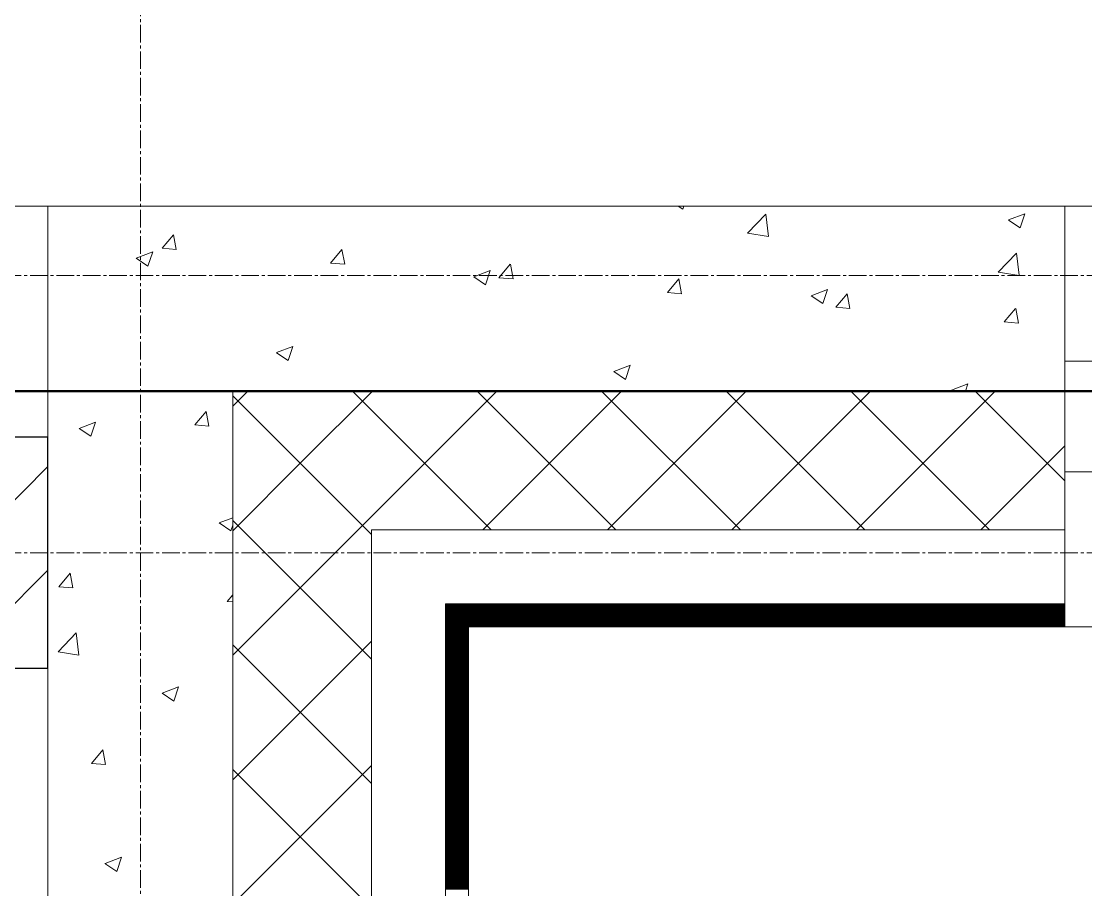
# Model space of a CAD drawing. Header units: millimetres. Extents: x -231292 to 573618, y -153144 to 564035.
# Drawn here: x 28855 to 30006, y -94310 to -93370 of the extents above; entities that cross this region are included whole.
import ezdxf

# ---------------------------------------------------------------- set-up
doc = ezdxf.new("R2010")
doc.units = ezdxf.units.MM
doc.linetypes.add('CENTER2', pattern=[28.575, 19.05, -3.175, 3.175, -3.175])
doc.layers.get('0').update_dxf_attribs({"color": 250})
for name, color, linetype, lineweight in [('A-Wall_Материал_Газоблок_Контур', 250, 'Continuous', 0), ('АР_Окна', 250, 'Continuous', 5), ('АР_Стены ЖБ', 250, 'Continuous', 35), ('АР_Стены ПЕНОблок', 250, 'Continuous', 20), ('АР_Тонкая', 250, 'Continuous', 5), ('АР_Утеплитель', 250, 'Continuous', 0), ('АР_Штриховка', 250, 'Continuous', 0), ('РД_Оси_100', 250, 'Continuous', 0)]:
    doc.layers.add(name, color=color, linetype=linetype, lineweight=lineweight)
doc.layers.add('КР_Балки-0.5', color=60, linetype='Continuous', lineweight=50, plot=False)

# ---------------------------------------------------------------- blocks, each defined once
blk = doc.blocks.new('оси_рен')
at = {"layer": 'РД_Оси_100', "color": 251, "linetype": 'CENTER2', "true_color": 0x636466}
blk.add_line((1215752.916, 135558.25), (1215752.916, 223268.25), dxfattribs=at)
for points in [[(1241712.916, 191113.25), (1190197.958, 191113.25), (1189697.958, 191263.25)], [(1241712.916, 190813.25), (1190197.958, 190813.25), (1189697.958, 190663.25)]]:
    blk.add_lwpolyline(points, dxfattribs=at)

msp = doc.modelspace()

# ---------------------------------------------------------------- linework, layer by layer
at = {"layer": 'A-Wall_Материал_Газоблок_Контур', "color": 18, "linetype": 'Continuous', "lineweight": 0, "true_color": 0x000000}
for p, q in [((32383.458, -93570.283), (29983.458, -93570.283)), ((29983.458, -94025.283), (32383.458, -94025.283))]:
    msp.add_line(p, q, dxfattribs=at)
at = {"layer": 'АР_Окна', "color": 18, "linetype": 'Continuous', "lineweight": 5, "true_color": 0x000000}
for p, q in [((32383.458, -93570.283), (29983.458, -93570.283)), ((29983.458, -93857.783), (29983.458, -93737.783)), ((29983.458, -93737.783), (30033.458, -93737.783)), ((30033.458, -93857.783), (29983.458, -93857.783)), ((32383.458, -94025.283), (29983.458, -94025.283))]:
    msp.add_line(p, q, dxfattribs=at)
at = {"layer": 'АР_Стены ЖБ', "color": 18, "linetype": 'Continuous', "lineweight": 30, "true_color": 0x000000}
for p, q in [((28883.458, -93820.283), (25203.458, -93820.283)), ((28883.458, -94070.283), (28883.458, -93820.283)), ((28883.458, -94070.283), (25203.458, -94070.283))]:
    msp.add_line(p, q, dxfattribs=at)
at = {"layer": 'АР_Стены ПЕНОблок', "color": 18, "linetype": 'Continuous', "lineweight": 20, "true_color": 0x000000}
for p, q in [((28883.458, -93570.283), (27383.458, -93570.283)), ((28883.458, -93570.283), (28883.458, -95245.283)), ((28883.458, -93770.283), (28883.458, -93570.283)), ((29983.458, -93570.283), (28883.458, -93570.283)), ((29983.458, -93770.283), (29983.458, -93570.283)), ((27383.458, -93770.283), (28883.458, -93770.283)), ((29083.458, -95245.283), (29083.458, -93770.283)), ((29083.458, -93770.283), (29983.458, -93770.283))]:
    msp.add_line(p, q, dxfattribs=at)
at = {"layer": 'АР_Тонкая', "color": 18, "linetype": 'Continuous', "lineweight": 5, "true_color": 0x000000}
for p, q in [((29233.458, -93920.283), (29233.458, -95245.283)), ((29983.458, -93920.283), (29233.458, -93920.283)), ((29983.458, -94000.283), (29983.458, -93920.283)), ((29313.458, -95245.283), (29313.458, -94000.283)), ((29313.458, -94000.283), (29313.458, -95245.283)), ((29313.458, -94000.283), (29983.458, -94000.283)), ((29983.458, -94000.283), (29313.458, -94000.283)), ((29983.458, -94025.283), (29983.458, -94000.283)), ((29338.458, -95245.283), (29338.458, -94025.283)), ((29338.458, -94025.283), (29983.458, -94025.283))]:
    msp.add_line(p, q, dxfattribs=at)
at = {"layer": 'АР_Утеплитель', "color": 18, "linetype": 'Continuous', "lineweight": 0, "true_color": 0x000000}
for p, q in [((29083.458, -93770.283), (29083.458, -95245.283)), ((29983.458, -93770.283), (29083.458, -93770.283)), ((29983.458, -93920.283), (29983.458, -93770.283)), ((29233.458, -95245.283), (29233.458, -93920.283)), ((29233.458, -93920.283), (29983.458, -93920.283))]:
    msp.add_line(p, q, dxfattribs=at)
at = {"layer": 'АР_Штриховка', "color": 18, "linetype": 'Continuous', "lineweight": 0, "true_color": 0x000000}
for p, q in [((29565.335, -93570.283), (29570.048, -93573.462)), ((29570.053, -93573.464), (29571.121, -93570.283)), ((29640.243, -93599.536), (29660.027, -93578.917)), ((29662.862, -93603.036), (29660.056, -93578.914)), ((29922.468, -93585.229), (29940.253, -93578.402)), ((29935.084, -93593.806), (29940.234, -93578.457)), ((29922.444, -93585.282), (29935.079, -93593.804)), ((29006.969, -93615.819), (29019.215, -93601.225)), ((29022.258, -93617.129), (29019.321, -93601.207)), ((29640.264, -93599.581), (29662.854, -93603.085)), ((28978.99, -93626.467), (28996.775, -93619.64)), ((28991.606, -93635.044), (28996.756, -93619.695)), ((29006.969, -93615.82), (29022.151, -93617.148)), ((29189.154, -93631.758), (29201.399, -93617.164)), ((29204.442, -93633.068), (29201.505, -93617.146)), ((29911.322, -93641.578), (29931.106, -93620.959)), ((29933.941, -93645.078), (29931.135, -93620.956)), ((28978.966, -93626.52), (28991.601, -93635.042)), ((29189.154, -93631.759), (29204.336, -93633.087)), ((29371.339, -93647.697), (29383.584, -93633.104)), ((29386.626, -93649.007), (29383.689, -93633.086)), ((29343.997, -93646.862), (29356.631, -93655.385)), ((29344.021, -93646.809), (29361.806, -93639.982)), ((29356.637, -93655.386), (29361.787, -93640.037)), ((29371.339, -93647.698), (29386.521, -93649.026)), ((29553.523, -93663.636), (29565.769, -93649.043)), ((29568.81, -93664.946), (29565.873, -93649.025)), ((29911.343, -93641.623), (29933.933, -93645.127)), ((29709.052, -93667.152), (29726.837, -93660.325)), ((29721.668, -93675.729), (29726.818, -93660.38)), ((29553.523, -93663.637), (29568.705, -93664.965)), ((29709.028, -93667.205), (29721.662, -93675.727)), ((29735.708, -93679.575), (29747.953, -93664.982)), ((29750.995, -93680.885), (29748.058, -93664.964)), ((29735.708, -93679.576), (29750.89, -93680.905)), ((29917.893, -93695.514), (29930.138, -93680.921)), ((29933.179, -93696.824), (29930.242, -93680.903)), ((29917.893, -93695.515), (29933.075, -93696.844)), ((29130.58, -93728.785), (29143.215, -93737.307)), ((29130.604, -93728.732), (29148.389, -93721.905)), ((29143.221, -93737.309), (29148.371, -93721.96)), ((29495.611, -93749.128), (29508.246, -93757.65)), ((29495.635, -93749.075), (29513.42, -93742.248)), ((29508.251, -93757.652), (29513.402, -93742.303)), ((29860.666, -93769.417), (29878.451, -93762.59)), ((29875.87, -93770.283), (29878.432, -93762.645)), ((29233.458, -93925.451), (29083.458, -93775.451)), ((29091.618, -93778.443), (29099.779, -93770.283)), ((29158.97, -93845.795), (29234.483, -93770.283)), ((29362.994, -93920.283), (29212.994, -93770.283)), ((29226.322, -93913.147), (29369.187, -93770.283)), ((29497.697, -93920.283), (29347.697, -93770.283)), ((29353.89, -93920.283), (29503.89, -93770.283)), ((29632.401, -93920.283), (29482.401, -93770.283)), ((29488.594, -93920.283), (29638.594, -93770.283)), ((29767.105, -93920.283), (29617.105, -93770.283)), ((29623.298, -93920.283), (29773.298, -93770.283)), ((29901.809, -93920.283), (29751.809, -93770.283)), ((29758.002, -93920.283), (29908.002, -93770.283)), ((29860.642, -93769.47), (29861.847, -93770.283)), ((29983.458, -93867.228), (29886.513, -93770.283)), ((29083.458, -93786.604), (29091.618, -93778.443)), ((29042.213, -93806.875), (29054.458, -93792.282)), ((29057.501, -93808.185), (29054.564, -93792.264)), ((28917.164, -93810.708), (28929.799, -93819.23)), ((28917.188, -93810.655), (28934.973, -93803.828)), ((28929.804, -93819.232), (28934.954, -93803.883)), ((29042.213, -93806.877), (29057.395, -93808.205)), ((29892.706, -93920.283), (29983.458, -93829.53)), ((29083.458, -93921.307), (29158.97, -93845.795)), ((29068.778, -93912.973), (29081.413, -93921.495)), ((29068.802, -93912.92), (29083.458, -93907.295)), ((29233.458, -94060.155), (29083.458, -93910.155)), ((29083.458, -94056.011), (29226.322, -93913.147)), ((29081.418, -93921.497), (29083.458, -93915.419)), ((28895.272, -93981.993), (28907.517, -93967.4)), ((28910.56, -93983.303), (28907.623, -93967.382)), ((28895.271, -93981.995), (28910.453, -93983.323)), ((29077.456, -93997.932), (29083.458, -93990.78)), ((29077.456, -93997.934), (29083.458, -93998.459)), ((29313.458, -94000.283), (29313.458, -94000.283)), ((29313.458, -94000.283), (29983.458, -94000.283)), ((29313.458, -94001.283), (29314.458, -94001.283)), ((29313.458, -94002.283), (29315.458, -94002.283)), ((29313.458, -94003.283), (29316.458, -94003.283)), ((29313.458, -94004.283), (29317.458, -94004.283)), ((29313.458, -94005.283), (29318.458, -94005.283)), ((29313.458, -94006.283), (29319.458, -94006.283)), ((29314.458, -94001.283), (29983.458, -94001.283)), ((29315.458, -94002.283), (29983.458, -94002.283)), ((29316.458, -94003.283), (29983.458, -94003.283)), ((29317.458, -94004.283), (29983.458, -94004.283)), ((29318.458, -94005.283), (29983.458, -94005.283)), ((29319.458, -94006.283), (29983.458, -94006.283)), ((29313.458, -94007.283), (29320.458, -94007.283)), ((29313.458, -94008.283), (29321.458, -94008.283)), ((29313.458, -94009.283), (29322.458, -94009.283)), ((29313.458, -94010.283), (29323.458, -94010.283)), ((29313.458, -94011.283), (29324.458, -94011.283)), ((29313.458, -94012.283), (29325.458, -94012.283)), ((29313.458, -94013.283), (29326.458, -94013.283)), ((29313.458, -94014.283), (29327.458, -94014.283)), ((29313.458, -94015.283), (29328.458, -94015.283)), ((29313.458, -94016.283), (29329.458, -94016.283)), ((29313.458, -94017.283), (29330.458, -94017.283)), ((29320.458, -94007.283), (29983.458, -94007.283)), ((29321.458, -94008.283), (29983.458, -94008.283)), ((29322.458, -94009.283), (29983.458, -94009.283)), ((29323.458, -94010.283), (29983.458, -94010.283)), ((29324.458, -94011.283), (29983.458, -94011.283)), ((29325.458, -94012.283), (29983.458, -94012.283)), ((29326.458, -94013.283), (29983.458, -94013.283)), ((29327.458, -94014.283), (29983.458, -94014.283)), ((29328.458, -94015.283), (29983.458, -94015.283)), ((29329.458, -94016.283), (29983.458, -94016.283)), ((29330.458, -94017.283), (29983.458, -94017.283)), ((29313.458, -94018.283), (29331.458, -94018.283)), ((29313.458, -94019.283), (29332.458, -94019.283)), ((29313.458, -94020.283), (29333.458, -94020.283)), ((29313.458, -94021.283), (29334.458, -94021.283)), ((29313.458, -94022.283), (29335.458, -94022.283)), ((29313.458, -94023.283), (29336.458, -94023.283)), ((29313.458, -94024.283), (29337.458, -94024.283)), ((29313.458, -94025.283), (29338.458, -94025.283)), ((29313.458, -94026.283), (29338.458, -94026.283)), ((29313.458, -94027.283), (29338.458, -94027.283)), ((29313.458, -94028.283), (29338.458, -94028.283)), ((29313.458, -94029.283), (29338.458, -94029.283)), ((29331.458, -94018.283), (29983.458, -94018.283)), ((29332.458, -94019.283), (29983.458, -94019.283)), ((29333.458, -94020.283), (29983.458, -94020.283)), ((29334.458, -94021.283), (29983.458, -94021.283)), ((29335.458, -94022.283), (29983.458, -94022.283)), ((29336.458, -94023.283), (29983.458, -94023.283)), ((29337.458, -94024.283), (29983.458, -94024.283)), ((28894.356, -94052.346), (28914.139, -94031.727)), ((28916.975, -94055.846), (28914.169, -94031.723)), ((29083.458, -94190.715), (29233.458, -94040.715)), ((29313.458, -94030.283), (29338.458, -94030.283)), ((29313.458, -94031.283), (29338.458, -94031.283)), ((29313.458, -94032.283), (29338.458, -94032.283)), ((29313.458, -94033.283), (29338.458, -94033.283)), ((29313.458, -94034.283), (29338.458, -94034.283)), ((29313.458, -94035.283), (29338.458, -94035.283)), ((29313.458, -94036.283), (29338.458, -94036.283)), ((29313.458, -94037.283), (29338.458, -94037.283)), ((29313.458, -94038.283), (29338.458, -94038.283)), ((29313.458, -94039.283), (29338.458, -94039.283)), ((29313.458, -94040.283), (29338.458, -94040.283)), ((28894.377, -94052.391), (28916.967, -94055.895)), ((29233.458, -94194.859), (29083.458, -94044.859)), ((29313.458, -94041.283), (29338.458, -94041.283)), ((29313.458, -94042.283), (29338.458, -94042.283)), ((29313.458, -94043.283), (29338.458, -94043.283)), ((29313.458, -94044.283), (29338.458, -94044.283)), ((29313.458, -94045.283), (29338.458, -94045.283)), ((29313.458, -94046.283), (29338.458, -94046.283)), ((29313.458, -94047.283), (29338.458, -94047.283)), ((29313.458, -94048.283), (29338.458, -94048.283)), ((29313.458, -94049.283), (29338.458, -94049.283)), ((29313.458, -94050.283), (29338.458, -94050.283)), ((29313.458, -94051.283), (29338.458, -94051.283)), ((29313.458, -94052.283), (29338.458, -94052.283)), ((29313.458, -94053.283), (29338.458, -94053.283)), ((29313.458, -94054.283), (29338.458, -94054.283)), ((29313.458, -94055.283), (29338.458, -94055.283)), ((29313.458, -94056.283), (29338.458, -94056.283)), ((29313.458, -94057.283), (29338.458, -94057.283)), ((29313.458, -94058.283), (29338.458, -94058.283)), ((29313.458, -94059.283), (29338.458, -94059.283)), ((29313.458, -94060.283), (29338.458, -94060.283)), ((29313.458, -94061.283), (29338.458, -94061.283)), ((29313.458, -94062.283), (29338.458, -94062.283)), ((29313.458, -94063.283), (29338.458, -94063.283)), ((29313.458, -94064.283), (29338.458, -94064.283)), ((29313.458, -94065.283), (29338.458, -94065.283)), ((29313.458, -94066.283), (29338.458, -94066.283)), ((29313.458, -94067.283), (29338.458, -94067.283)), ((29313.458, -94068.283), (29338.458, -94068.283)), ((29313.458, -94069.283), (29338.458, -94069.283)), ((29313.458, -94070.283), (29338.458, -94070.283)), ((29313.458, -94071.283), (29338.458, -94071.283)), ((29313.458, -94072.283), (29338.458, -94072.283)), ((29313.458, -94073.283), (29338.458, -94073.283)), ((29313.458, -94074.283), (29338.458, -94074.283)), ((29313.458, -94075.283), (29338.458, -94075.283)), ((29313.458, -94076.283), (29338.458, -94076.283)), ((29313.458, -94077.283), (29338.458, -94077.283)), ((29313.458, -94078.283), (29338.458, -94078.283)), ((29313.458, -94079.283), (29338.458, -94079.283)), ((29313.458, -94080.283), (29338.458, -94080.283)), ((29313.458, -94081.283), (29338.458, -94081.283)), ((29313.458, -94082.283), (29338.458, -94082.283)), ((29313.458, -94083.283), (29338.458, -94083.283)), ((29313.458, -94084.283), (29338.458, -94084.283)), ((29313.458, -94085.283), (29338.458, -94085.283)), ((29313.458, -94086.283), (29338.458, -94086.283)), ((29006.976, -94097.161), (29019.611, -94105.683)), ((29007, -94097.109), (29024.785, -94090.282)), ((29019.616, -94105.685), (29024.767, -94090.336)), ((29313.458, -94087.283), (29338.458, -94087.283)), ((29313.458, -94088.283), (29338.458, -94088.283)), ((29313.458, -94089.283), (29338.458, -94089.283)), ((29313.458, -94090.283), (29338.458, -94090.283)), ((29313.458, -94091.283), (29338.458, -94091.283)), ((29313.458, -94092.283), (29338.458, -94092.283)), ((29313.458, -94093.283), (29338.458, -94093.283)), ((29313.458, -94094.283), (29338.458, -94094.283)), ((29313.458, -94095.283), (29338.458, -94095.283)), ((29313.458, -94096.283), (29338.458, -94096.283)), ((29313.458, -94097.283), (29338.458, -94097.283)), ((29313.458, -94098.283), (29338.458, -94098.283)), ((29313.458, -94099.283), (29338.458, -94099.283)), ((29313.458, -94100.283), (29338.458, -94100.283)), ((29313.458, -94101.283), (29338.458, -94101.283)), ((29313.458, -94102.283), (29338.458, -94102.283)), ((29313.458, -94103.283), (29338.458, -94103.283)), ((29313.458, -94104.283), (29338.458, -94104.283)), ((29313.458, -94105.283), (29338.458, -94105.283)), ((29313.458, -94106.283), (29338.458, -94106.283)), ((29313.458, -94107.283), (29338.458, -94107.283)), ((29313.458, -94108.283), (29338.458, -94108.283)), ((29313.458, -94109.283), (29338.458, -94109.283)), ((29313.458, -94110.283), (29338.458, -94110.283)), ((29313.458, -94111.283), (29338.458, -94111.283)), ((29313.458, -94112.283), (29338.458, -94112.283)), ((29313.458, -94113.283), (29338.458, -94113.283)), ((29313.458, -94114.283), (29338.458, -94114.283)), ((29313.458, -94115.283), (29338.458, -94115.283)), ((29313.458, -94116.283), (29338.458, -94116.283)), ((29313.458, -94117.283), (29338.458, -94117.283)), ((29313.458, -94118.283), (29338.458, -94118.283)), ((29313.458, -94119.283), (29338.458, -94119.283)), ((29313.458, -94120.283), (29338.458, -94120.283)), ((29313.458, -94121.283), (29338.458, -94121.283)), ((29313.458, -94122.283), (29338.458, -94122.283)), ((29313.458, -94123.283), (29338.458, -94123.283)), ((29313.458, -94124.283), (29338.458, -94124.283)), ((29313.458, -94125.283), (29338.458, -94125.283)), ((29313.458, -94126.283), (29338.458, -94126.283)), ((29313.458, -94127.283), (29338.458, -94127.283)), ((29313.458, -94128.283), (29338.458, -94128.283)), ((29313.458, -94129.283), (29338.458, -94129.283)), ((29313.458, -94130.283), (29338.458, -94130.283)), ((29313.458, -94131.283), (29338.458, -94131.283)), ((29313.458, -94132.283), (29338.458, -94132.283)), ((29313.458, -94133.283), (29338.458, -94133.283)), ((29313.458, -94134.283), (29338.458, -94134.283)), ((29313.458, -94135.283), (29338.458, -94135.283)), ((29313.458, -94136.283), (29338.458, -94136.283)), ((29313.458, -94137.283), (29338.458, -94137.283)), ((29313.458, -94138.283), (29338.458, -94138.283)), ((29313.458, -94139.283), (29338.458, -94139.283)), ((29313.458, -94140.283), (29338.458, -94140.283)), ((29313.458, -94141.283), (29338.458, -94141.283)), ((29313.458, -94142.283), (29338.458, -94142.283)), ((29313.458, -94143.283), (29338.458, -94143.283)), ((29313.458, -94144.283), (29338.458, -94144.283)), ((29313.458, -94145.283), (29338.458, -94145.283)), ((29313.458, -94146.283), (29338.458, -94146.283)), ((29313.458, -94147.283), (29338.458, -94147.283)), ((29313.458, -94148.283), (29338.458, -94148.283)), ((29313.458, -94149.283), (29338.458, -94149.283)), ((29313.458, -94150.283), (29338.458, -94150.283)), ((29313.458, -94151.283), (29338.458, -94151.283)), ((29313.458, -94152.283), (29338.458, -94152.283)), ((29313.458, -94153.283), (29338.458, -94153.283)), ((29313.458, -94154.283), (29338.458, -94154.283)), ((29313.458, -94155.283), (29338.458, -94155.283)), ((28930.515, -94173.05), (28942.76, -94158.457)), ((28945.803, -94174.36), (28942.866, -94158.439)), ((29313.458, -94156.283), (29338.458, -94156.283)), ((29313.458, -94157.283), (29338.458, -94157.283)), ((29313.458, -94158.283), (29338.458, -94158.283)), ((29313.458, -94159.283), (29338.458, -94159.283)), ((29313.458, -94160.283), (29338.458, -94160.283)), ((29313.458, -94161.283), (29338.458, -94161.283)), ((29313.458, -94162.283), (29338.458, -94162.283)), ((29313.458, -94163.283), (29338.458, -94163.283)), ((29313.458, -94164.283), (29338.458, -94164.283)), ((29313.458, -94165.283), (29338.458, -94165.283)), ((29313.458, -94166.283), (29338.458, -94166.283)), ((29313.458, -94167.283), (29338.458, -94167.283)), ((28930.515, -94173.051), (28945.697, -94174.38)), ((29083.458, -94325.419), (29233.458, -94175.419)), ((29313.458, -94168.283), (29338.458, -94168.283)), ((29313.458, -94169.283), (29338.458, -94169.283)), ((29313.458, -94170.283), (29338.458, -94170.283)), ((29313.458, -94171.283), (29338.458, -94171.283)), ((29313.458, -94172.283), (29338.458, -94172.283)), ((29313.458, -94173.283), (29338.458, -94173.283)), ((29313.458, -94174.283), (29338.458, -94174.283)), ((29313.458, -94175.283), (29338.458, -94175.283)), ((29313.458, -94176.283), (29338.458, -94176.283)), ((29313.458, -94177.283), (29338.458, -94177.283)), ((29313.458, -94178.283), (29338.458, -94178.283)), ((29233.458, -94329.563), (29083.458, -94179.563)), ((29313.458, -94179.283), (29338.458, -94179.283)), ((29313.458, -94180.283), (29338.458, -94180.283)), ((29313.458, -94181.283), (29338.458, -94181.283)), ((29313.458, -94182.283), (29338.458, -94182.283)), ((29313.458, -94183.283), (29338.458, -94183.283)), ((29313.458, -94184.283), (29338.458, -94184.283)), ((29313.458, -94185.283), (29338.458, -94185.283)), ((29313.458, -94186.283), (29338.458, -94186.283)), ((29313.458, -94187.283), (29338.458, -94187.283)), ((29313.458, -94188.283), (29338.458, -94188.283)), ((29313.458, -94189.283), (29338.458, -94189.283)), ((29313.458, -94190.283), (29338.458, -94190.283)), ((29313.458, -94191.283), (29338.458, -94191.283)), ((29313.458, -94192.283), (29338.458, -94192.283)), ((29313.458, -94193.283), (29338.458, -94193.283)), ((29313.458, -94194.283), (29338.458, -94194.283)), ((29313.458, -94195.283), (29338.458, -94195.283)), ((29313.458, -94196.283), (29338.458, -94196.283)), ((29313.458, -94197.283), (29338.458, -94197.283)), ((29313.458, -94198.283), (29338.458, -94198.283)), ((29313.458, -94199.283), (29338.458, -94199.283)), ((29313.458, -94200.283), (29338.458, -94200.283)), ((29313.458, -94201.283), (29338.458, -94201.283)), ((29313.458, -94202.283), (29338.458, -94202.283)), ((29313.458, -94203.283), (29338.458, -94203.283)), ((29313.458, -94204.283), (29338.458, -94204.283)), ((29313.458, -94205.283), (29338.458, -94205.283)), ((29313.458, -94206.283), (29338.458, -94206.283)), ((29313.458, -94207.283), (29338.458, -94207.283)), ((29313.458, -94208.283), (29338.458, -94208.283)), ((29313.458, -94209.283), (29338.458, -94209.283)), ((29313.458, -94210.283), (29338.458, -94210.283)), ((29313.458, -94211.283), (29338.458, -94211.283)), ((29313.458, -94212.283), (29338.458, -94212.283)), ((29313.458, -94213.283), (29338.458, -94213.283)), ((29313.458, -94214.283), (29338.458, -94214.283)), ((29313.458, -94215.283), (29338.458, -94215.283)), ((29313.458, -94216.283), (29338.458, -94216.283)), ((29313.458, -94217.283), (29338.458, -94217.283)), ((29313.458, -94218.283), (29338.458, -94218.283)), ((29313.458, -94219.283), (29338.458, -94219.283)), ((29313.458, -94220.283), (29338.458, -94220.283)), ((29313.458, -94221.283), (29338.458, -94221.283)), ((29313.458, -94222.283), (29338.458, -94222.283)), ((29313.458, -94223.283), (29338.458, -94223.283)), ((29313.458, -94224.283), (29338.458, -94224.283)), ((29313.458, -94225.283), (29338.458, -94225.283)), ((29313.458, -94226.283), (29338.458, -94226.283)), ((29313.458, -94227.283), (29338.458, -94227.283)), ((29313.458, -94228.283), (29338.458, -94228.283)), ((29313.458, -94229.283), (29338.458, -94229.283)), ((29313.458, -94230.283), (29338.458, -94230.283)), ((29313.458, -94231.283), (29338.458, -94231.283)), ((29313.458, -94232.283), (29338.458, -94232.283)), ((29313.458, -94233.283), (29338.458, -94233.283)), ((29313.458, -94234.283), (29338.458, -94234.283)), ((29313.458, -94235.283), (29338.458, -94235.283)), ((29313.458, -94236.283), (29338.458, -94236.283)), ((29313.458, -94237.283), (29338.458, -94237.283)), ((29313.458, -94238.283), (29338.458, -94238.283)), ((29313.458, -94239.283), (29338.458, -94239.283)), ((29313.458, -94240.283), (29338.458, -94240.283)), ((29313.458, -94241.283), (29338.458, -94241.283)), ((29313.458, -94242.283), (29338.458, -94242.283)), ((29313.458, -94243.283), (29338.458, -94243.283)), ((29313.458, -94244.283), (29338.458, -94244.283)), ((29313.458, -94245.283), (29338.458, -94245.283)), ((29313.458, -94246.283), (29338.458, -94246.283)), ((29313.458, -94247.283), (29338.458, -94247.283)), ((29313.458, -94248.283), (29338.458, -94248.283)), ((29313.458, -94249.283), (29338.458, -94249.283)), ((29313.458, -94250.283), (29338.458, -94250.283)), ((29313.458, -94251.283), (29338.458, -94251.283)), ((29313.458, -94252.283), (29338.458, -94252.283)), ((29313.458, -94253.283), (29338.458, -94253.283)), ((29313.458, -94254.283), (29338.458, -94254.283)), ((29313.458, -94255.283), (29338.458, -94255.283)), ((29313.458, -94256.283), (29338.458, -94256.283)), ((29313.458, -94257.283), (29338.458, -94257.283)), ((29313.458, -94258.283), (29338.458, -94258.283)), ((29313.458, -94259.283), (29338.458, -94259.283)), ((29313.458, -94260.283), (29338.458, -94260.283)), ((29313.458, -94261.283), (29338.458, -94261.283)), ((29313.458, -94262.283), (29338.458, -94262.283)), ((29313.458, -94263.283), (29338.458, -94263.283)), ((29313.458, -94264.283), (29338.458, -94264.283)), ((29313.458, -94265.283), (29338.458, -94265.283)), ((29313.458, -94266.283), (29338.458, -94266.283)), ((29313.458, -94267.283), (29338.458, -94267.283)), ((29313.458, -94268.283), (29338.458, -94268.283)), ((29313.458, -94269.283), (29338.458, -94269.283)), ((29313.458, -94270.283), (29338.458, -94270.283)), ((28945.174, -94281.349), (28957.809, -94289.871)), ((28945.198, -94281.297), (28962.983, -94274.47)), ((28957.814, -94289.873), (28962.965, -94274.524)), ((29313.458, -94271.283), (29338.458, -94271.283)), ((29313.458, -94272.283), (29338.458, -94272.283)), ((29313.458, -94273.283), (29338.458, -94273.283)), ((29313.458, -94274.283), (29338.458, -94274.283)), ((29313.458, -94275.283), (29338.458, -94275.283)), ((29313.458, -94276.283), (29338.458, -94276.283)), ((29313.458, -94277.283), (29338.458, -94277.283)), ((29313.458, -94278.283), (29338.458, -94278.283)), ((29313.458, -94279.283), (29338.458, -94279.283)), ((29313.458, -94280.283), (29338.458, -94280.283)), ((29313.458, -94281.283), (29338.458, -94281.283)), ((29313.458, -94282.283), (29338.458, -94282.283)), ((29313.458, -94283.283), (29338.458, -94283.283)), ((29313.458, -94284.283), (29338.458, -94284.283)), ((29313.458, -94285.283), (29338.458, -94285.283)), ((29313.458, -94286.283), (29338.458, -94286.283)), ((29313.458, -94287.283), (29338.458, -94287.283)), ((29313.458, -94288.283), (29338.458, -94288.283)), ((29313.458, -94289.283), (29338.458, -94289.283)), ((29313.458, -94290.283), (29338.458, -94290.283)), ((29313.458, -94291.283), (29338.458, -94291.283)), ((29313.458, -94292.283), (29338.458, -94292.283)), ((29313.458, -94293.283), (29338.458, -94293.283)), ((29313.458, -94294.283), (29338.458, -94294.283)), ((29313.458, -94295.283), (29338.458, -94295.283)), ((29313.458, -94296.283), (29338.458, -94296.283)), ((29313.458, -94297.283), (29338.458, -94297.283)), ((29313.458, -94298.283), (29338.458, -94298.283)), ((29313.458, -94299.283), (29338.458, -94299.283)), ((29313.458, -94300.283), (29338.458, -94300.283)), ((29313.458, -94301.283), (29338.458, -94301.283)), ((29313.458, -94302.283), (29338.458, -94302.283)), ((29313.458, -94303.283), (29338.458, -94303.283)), ((29313.458, -94304.283), (29338.458, -94304.283)), ((29313.458, -94305.283), (29338.458, -94305.283)), ((29313.458, -94306.283), (29338.458, -94306.283)), ((29313.458, -94307.283), (29338.458, -94307.283)), ((29313.458, -94308.283), (29338.458, -94308.283)), ((29313.458, -94309.283), (29338.458, -94309.283))]:
    msp.add_line(p, q, dxfattribs=at)
at = {"layer": 'АР_Штриховка', "color": 18, "linetype": 'Continuous', "lineweight": 5, "true_color": 0x000000}
for p, q in [((28665.075, -94070.283), (28883.458, -93851.9)), ((28777.328, -94070.283), (28883.458, -93964.153))]:
    msp.add_line(p, q, dxfattribs=at)
at = {"layer": 'КР_Балки-0.5', "color": 18, "ltscale": 200, "true_color": 0x000000}
msp.add_line((36283.458, -93770.283), (21608.506, -93770.275), dxfattribs=at)
msp.add_line((36283.458, -93770.283), (21608.506, -93770.275), dxfattribs=at)

# ---------------------------------------------------------------- block references
at = {"rotation": 359.999868838025}
msp.add_blockref('оси_рен', (-1186769.82, -284755.728), dxfattribs=at)

doc.saveas('drawing.dxf')
